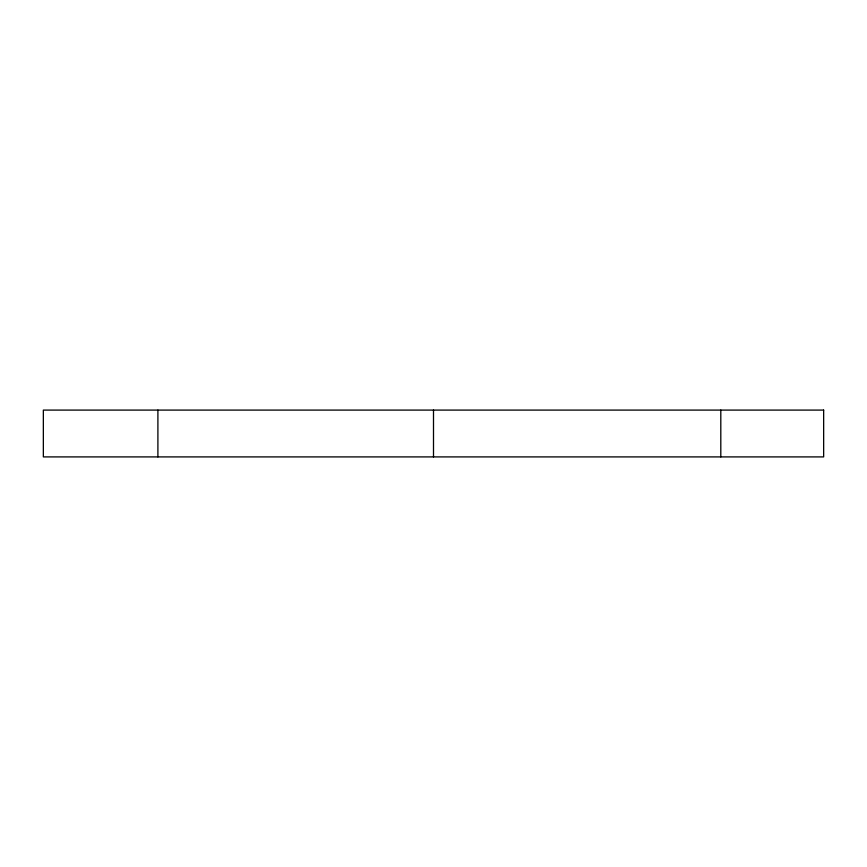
<?xml version="1.0" encoding="UTF-8"?>
<svg xmlns="http://www.w3.org/2000/svg" width="867" height="867" viewBox="0 0 867 867"><rect width="100%" height="100%" fill="white"/><g stroke="black" fill="none" stroke-linecap="round" stroke-linejoin="round"><path stroke-width="1.3" d="M720.802 410.091L720.802 456.909M433.5 410.091L433.5 456.909M157.902 410.091L157.902 456.909M823.65 410.091L43.35 410.091L43.35 456.909L823.65 456.909L823.65 410.091"/></g></svg>
